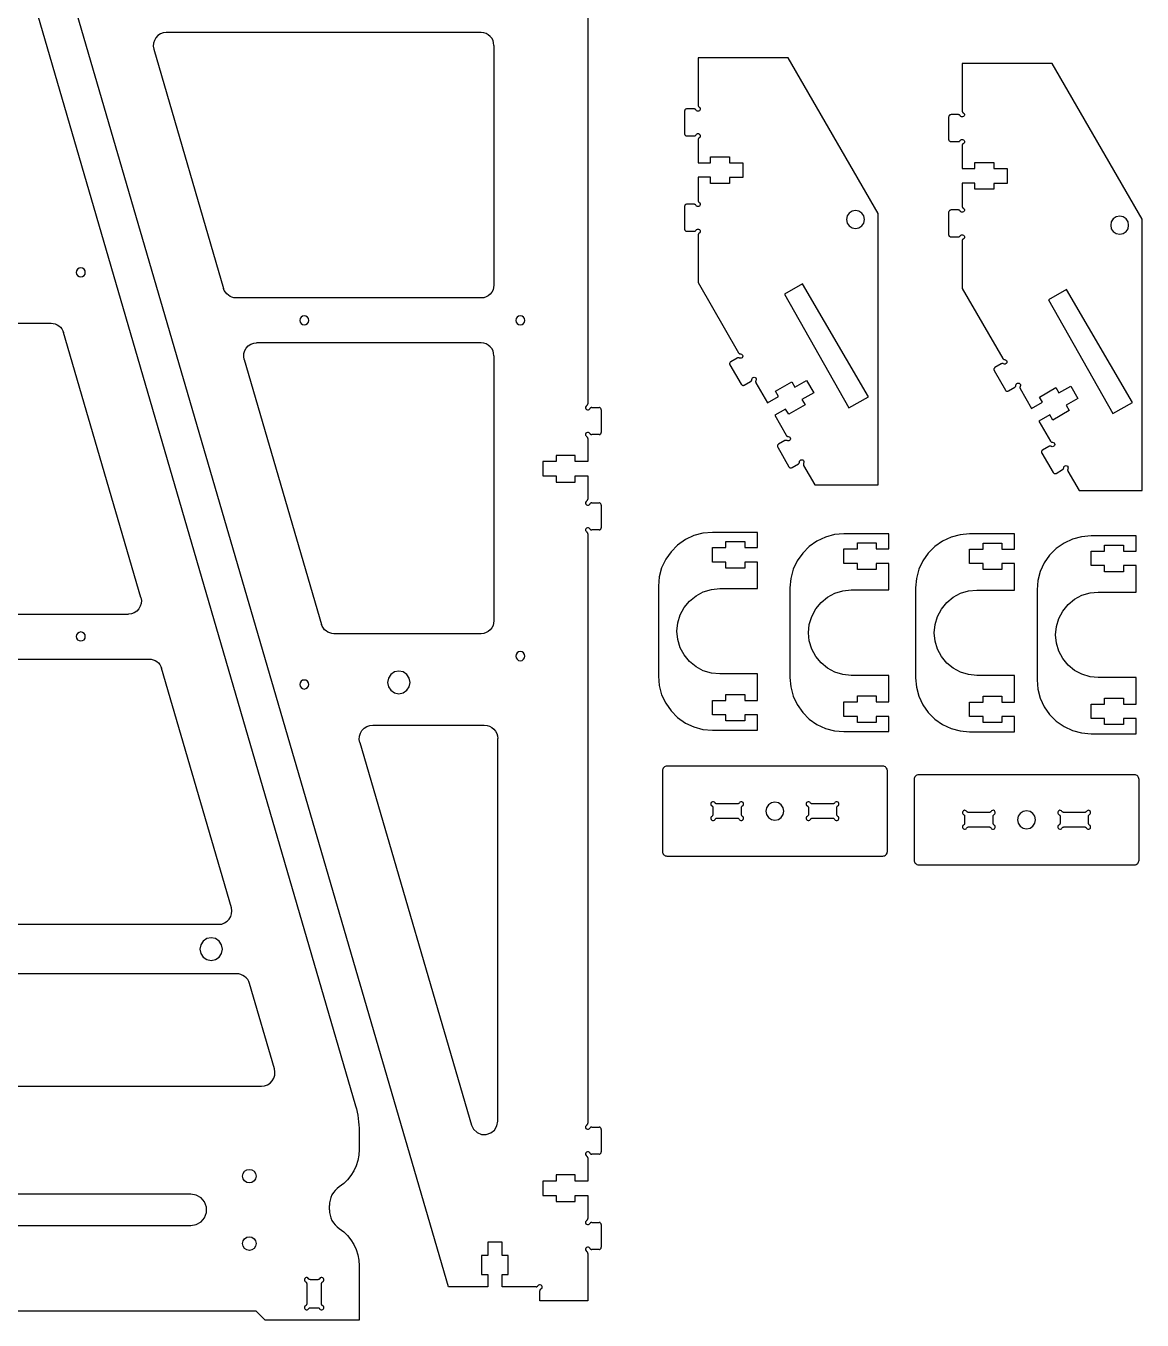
# Model space of a CAD drawing. Header units: inches. Extents: x 205 to 904, y 195 to 663.
# Drawn here: x 645.9 to 894, y 204.2 to 492 of the extents above; entities that cross this region are included whole.
import ezdxf

# ---------------------------------------------------------------- set-up
doc = ezdxf.new("R2010")
doc.units = ezdxf.units.IN
doc.header["$MEASUREMENT"] = 0
doc.layers.add('Capa 1', color=7, linetype='Continuous')

msp = doc.modelspace()

# ---------------------------------------------------------------- linework, layer by layer
at = {"layer": 'Capa 1', "color": 7, "lineweight": 25, "true_color": 0xffffff}
for points in [[(626.11, 571.11), (719.21, 251.78)], [(739.85, 211.53), (646.75, 530.86)], [(770.82, 499), (770.82, 407.95)], [(677.09, 490.47), (676.45, 490.4), (675.82, 490.18), (675.25, 489.8), (674.79, 489.34), (674.48, 488.74), (674.26, 488.1), (674.23, 487.47), (674.33, 486.8)], [(747.11, 490.47), (677.09, 490.47)], [(749.97, 487.61), (749.9, 488.17), (749.76, 488.7), (749.48, 489.2), (749.12, 489.62), (748.7, 489.97), (748.21, 490.26), (747.68, 490.43), (747.11, 490.47)], [(674.33, 486.8), (689.86, 433.53)], [(749.97, 487.61), (749.97, 434.34)], [(815.34, 484.89), (795.34, 484.89)], [(795.34, 484.89), (795.34, 474.35)], [(835.34, 450.25), (815.34, 484.89)], [(874.04, 483.62), (854.04, 483.62)], [(854.04, 483.62), (854.04, 473.07)], [(894.04, 448.98), (874.04, 483.62)], [(792.83, 473.5), (792.73, 473.5), (792.62, 473.46), (792.55, 473.43), (792.48, 473.36), (792.41, 473.29), (792.37, 473.18), (792.34, 473.11), (792.34, 473)], [(792.34, 473), (792.34, 468)], [(794.46, 473.5), (792.83, 473.5)], [(794.88, 473.25), (794.84, 473.29), (794.81, 473.36), (794.77, 473.39), (794.7, 473.43), (794.67, 473.46), (794.6, 473.46), (794.53, 473.5), (794.46, 473.5)], [(795.58, 473.92), (795.73, 473.78), (795.83, 473.6), (795.83, 473.39), (795.76, 473.22), (795.62, 473.07), (795.41, 473), (795.2, 473), (795.02, 473.11), (794.88, 473.25)], [(795.34, 474.35), (795.34, 474.31), (795.34, 474.24), (795.37, 474.17), (795.41, 474.1), (795.44, 474.06), (795.48, 473.99), (795.51, 473.96), (795.58, 473.92)], [(851.57, 472.23), (851.46, 472.19), (851.36, 472.19), (851.29, 472.12), (851.18, 472.09), (851.15, 471.98), (851.08, 471.91), (851.08, 471.8), (851.04, 471.7)], [(853.19, 472.23), (851.57, 472.23)], [(853.62, 471.98), (853.58, 472.02), (853.55, 472.09), (853.48, 472.12), (853.44, 472.16), (853.37, 472.19), (853.33, 472.19), (853.26, 472.23), (853.19, 472.23)], [(854.29, 472.65), (854.46, 472.51), (854.53, 472.33), (854.53, 472.12), (854.46, 471.95), (854.32, 471.8), (854.15, 471.73), (853.93, 471.73), (853.76, 471.8), (853.62, 471.98)], [(854.04, 473.07), (854.07, 473), (854.07, 472.97), (854.07, 472.9), (854.11, 472.83), (854.15, 472.79), (854.22, 472.72), (854.25, 472.69), (854.29, 472.65)], [(851.04, 471.7), (851.04, 466.72)], [(792.34, 468), (792.34, 467.89), (792.37, 467.82), (792.41, 467.71), (792.48, 467.64), (792.55, 467.57), (792.62, 467.54), (792.73, 467.5), (792.83, 467.5)], [(792.83, 467.5), (794.46, 467.5)], [(794.46, 467.5), (794.53, 467.5), (794.6, 467.5), (794.67, 467.54), (794.7, 467.57), (794.77, 467.61), (794.81, 467.64), (794.84, 467.68), (794.88, 467.75)], [(794.88, 467.75), (795.02, 467.89), (795.2, 468), (795.41, 468), (795.62, 467.92), (795.76, 467.78), (795.83, 467.57), (795.83, 467.4), (795.73, 467.18), (795.58, 467.08)], [(795.58, 467.08), (795.51, 467.04), (795.48, 466.97), (795.44, 466.94), (795.41, 466.87), (795.37, 466.83), (795.34, 466.76), (795.34, 466.69), (795.34, 466.62)], [(795.34, 466.62), (795.34, 461.5)], [(851.04, 466.72), (851.08, 466.62), (851.08, 466.51), (851.15, 466.44), (851.18, 466.37), (851.29, 466.3), (851.36, 466.27), (851.46, 466.23), (851.57, 466.23)], [(853.19, 466.23), (853.26, 466.23), (853.33, 466.23), (853.37, 466.27), (853.44, 466.27), (853.48, 466.34), (853.55, 466.37), (853.58, 466.41), (853.62, 466.48)], [(853.62, 466.48), (853.76, 466.62), (853.93, 466.69), (854.15, 466.72), (854.32, 466.62), (854.46, 466.48), (854.53, 466.3), (854.53, 466.09), (854.46, 465.91), (854.29, 465.77)], [(851.57, 466.23), (853.19, 466.23)], [(854.29, 465.77), (854.25, 465.74), (854.22, 465.7), (854.15, 465.67), (854.11, 465.6), (854.07, 465.53), (854.07, 465.49), (854.07, 465.42), (854.04, 465.35)], [(854.04, 465.35), (854.04, 460.23)], [(795.34, 461.5), (798.12, 461.5)], [(798.12, 461.5), (798.12, 462.84)], [(798.12, 462.84), (802.32, 462.84)], [(802.32, 462.84), (802.32, 461.54)], [(802.32, 461.54), (805.32, 461.54)], [(805.32, 461.54), (805.32, 458.26)], [(856.86, 460.23), (856.86, 461.57)], [(856.86, 461.57), (861.06, 461.57)], [(861.06, 461.57), (861.06, 460.27)], [(798.12, 458.29), (795.34, 458.29)], [(795.34, 458.29), (795.34, 453.18)], [(798.12, 456.95), (798.12, 458.29)], [(805.32, 458.26), (802.32, 458.26)], [(802.32, 458.26), (802.32, 456.95)], [(854.04, 460.23), (856.86, 460.23)], [(861.06, 460.27), (864.06, 460.27)], [(864.06, 460.27), (864.06, 456.95)], [(802.32, 456.95), (798.12, 456.95)], [(856.86, 457.02), (854.04, 457.02)], [(854.04, 457.02), (854.04, 451.87)], [(856.86, 455.68), (856.86, 457.02)], [(861.06, 455.68), (856.86, 455.68)], [(864.06, 456.95), (861.06, 456.95)], [(861.06, 456.95), (861.06, 455.68)], [(792.83, 452.3), (792.73, 452.3), (792.62, 452.26), (792.55, 452.23), (792.48, 452.16), (792.41, 452.08), (792.37, 451.98), (792.34, 451.91), (792.34, 451.8)], [(794.46, 452.3), (792.83, 452.3)], [(794.88, 452.05), (794.84, 452.08), (794.81, 452.16), (794.77, 452.19), (794.7, 452.23), (794.67, 452.26), (794.6, 452.26), (794.53, 452.3), (794.46, 452.3)], [(795.58, 452.72), (795.73, 452.58), (795.83, 452.4), (795.83, 452.23), (795.76, 452.01), (795.62, 451.87), (795.41, 451.8), (795.2, 451.8), (795.02, 451.91), (794.88, 452.05)], [(795.34, 453.18), (795.34, 453.11), (795.34, 453.04), (795.37, 452.97), (795.41, 452.9), (795.44, 452.86), (795.48, 452.79), (795.51, 452.75), (795.58, 452.72)], [(854.04, 451.87), (854.07, 451.8), (854.07, 451.77), (854.07, 451.7), (854.11, 451.63), (854.15, 451.59), (854.22, 451.52), (854.25, 451.48), (854.29, 451.45)], [(792.34, 451.8), (792.34, 446.79)], [(828.32, 448.91), (828.5, 448.13), (828.92, 447.5), (829.56, 447.08), (830.33, 446.9), (831.11, 447.08), (831.74, 447.5), (832.17, 448.13), (832.34, 448.91), (832.17, 449.69), (831.74, 450.32), (831.11, 450.78), (830.33, 450.92), (829.56, 450.78), (828.92, 450.32), (828.5, 449.69), (828.32, 448.91)], [(835.34, 389.89), (835.34, 450.25)], [(851.57, 451.03), (851.46, 450.99), (851.36, 450.99), (851.29, 450.92), (851.22, 450.89), (851.15, 450.78), (851.08, 450.71), (851.08, 450.6), (851.04, 450.53)], [(851.04, 450.53), (851.04, 445.52)], [(853.19, 451.03), (851.57, 451.03)], [(853.62, 450.78), (853.58, 450.81), (853.55, 450.89), (853.48, 450.92), (853.44, 450.96), (853.37, 450.99), (853.33, 450.99), (853.26, 451.03), (853.19, 451.03)], [(854.29, 451.45), (854.46, 451.31), (854.53, 451.13), (854.53, 450.92), (854.46, 450.74), (854.32, 450.6), (854.15, 450.53), (853.93, 450.53), (853.76, 450.6), (853.62, 450.78)], [(887.06, 447.64), (887.2, 446.86), (887.62, 446.23), (888.29, 445.81), (889.07, 445.63), (889.81, 445.81), (890.48, 446.23), (890.91, 446.86), (891.05, 447.64), (890.91, 448.42), (890.48, 449.05), (889.81, 449.47), (889.07, 449.65), (888.29, 449.47), (887.62, 449.05), (887.2, 448.42), (887.06, 447.64)], [(792.34, 446.79), (792.34, 446.69), (792.37, 446.62), (792.41, 446.51), (792.48, 446.44), (792.55, 446.37), (792.62, 446.33), (792.73, 446.3), (792.83, 446.3)], [(792.83, 446.3), (794.46, 446.3)], [(794.46, 446.3), (794.53, 446.3), (794.6, 446.3), (794.67, 446.33), (794.7, 446.37), (794.77, 446.4), (794.81, 446.44), (794.84, 446.48), (794.88, 446.55)], [(794.88, 446.55), (795.02, 446.69), (795.2, 446.79), (795.41, 446.79), (795.62, 446.72), (795.76, 446.58), (795.83, 446.37), (795.83, 446.19), (795.73, 445.98), (795.58, 445.88)], [(894.04, 388.62), (894.04, 448.98)], [(795.58, 445.88), (795.51, 445.84), (795.48, 445.77), (795.44, 445.73), (795.41, 445.66), (795.37, 445.63), (795.34, 445.56), (795.34, 445.49), (795.34, 445.42)], [(795.34, 445.42), (795.34, 434.9)], [(851.04, 445.52), (851.08, 445.42), (851.08, 445.31), (851.15, 445.24), (851.22, 445.17), (851.29, 445.1), (851.36, 445.06), (851.46, 445.03), (851.57, 445.03)], [(851.57, 445.03), (853.19, 445.03)], [(853.19, 445.03), (853.26, 445.03), (853.33, 445.03), (853.37, 445.06), (853.44, 445.1), (853.48, 445.13), (853.55, 445.17), (853.58, 445.21), (853.62, 445.28)], [(853.62, 445.28), (853.76, 445.42), (853.93, 445.49), (854.15, 445.52), (854.32, 445.42), (854.46, 445.28), (854.53, 445.1), (854.53, 444.89), (854.46, 444.71), (854.29, 444.57)], [(854.29, 444.57), (854.25, 444.54), (854.22, 444.5), (854.15, 444.46), (854.11, 444.39), (854.07, 444.36), (854.07, 444.29), (854.07, 444.22), (854.04, 444.15)], [(854.04, 444.15), (854.04, 433.6)], [(658.14, 438.15), (657.75, 438.08), (657.4, 437.83), (657.19, 437.52), (657.12, 437.13), (657.19, 436.77), (657.4, 436.42), (657.75, 436.21), (658.14, 436.14), (658.49, 436.21), (658.85, 436.42), (659.06, 436.77), (659.13, 437.13), (659.06, 437.52), (658.85, 437.83), (658.49, 438.08), (658.14, 438.15)], [(795.34, 434.9), (804.33, 419.28)], [(692.61, 431.48), (692.15, 431.52), (691.73, 431.62), (691.3, 431.8), (690.92, 432.05), (690.56, 432.36), (690.28, 432.72), (690.03, 433.11), (689.86, 433.53)], [(749.97, 434.34), (749.9, 433.78), (749.76, 433.25), (749.48, 432.75), (749.12, 432.33), (748.7, 431.94), (748.21, 431.69), (747.68, 431.52), (747.11, 431.48)], [(818.52, 434.59), (814.53, 432.29)], [(814.53, 432.29), (828.82, 407.03)], [(833.19, 409.47), (818.52, 434.59)], [(854.04, 433.6), (863.07, 418.01)], [(877.25, 433.32), (873.27, 431.02)], [(891.89, 408.2), (877.25, 433.32)], [(747.11, 431.48), (692.61, 431.48)], [(873.27, 431.02), (887.52, 405.77)], [(707.81, 425.49), (708.17, 425.56), (708.52, 425.77), (708.73, 426.08), (708.8, 426.47), (708.73, 426.86), (708.52, 427.18), (708.17, 427.39), (707.81, 427.46), (707.43, 427.39), (707.11, 427.18), (706.86, 426.86), (706.79, 426.47), (706.86, 426.08), (707.11, 425.77), (707.43, 425.56), (707.81, 425.49)], [(755.83, 425.49), (756.21, 425.56), (756.53, 425.77), (756.74, 426.08), (756.81, 426.47), (756.74, 426.86), (756.53, 427.18), (756.21, 427.39), (755.83, 427.46), (755.44, 427.39), (755.12, 427.18), (754.91, 426.86), (754.84, 426.47), (754.91, 426.08), (755.12, 425.77), (755.44, 425.56), (755.83, 425.49)], [(618.81, 425.84), (651.55, 425.84)], [(651.55, 425.84), (652, 425.8), (652.43, 425.7), (652.85, 425.49), (653.24, 425.27), (653.59, 424.96), (653.91, 424.6), (654.12, 424.18), (654.3, 423.76)], [(671.48, 364.84), (654.3, 423.76)], [(694.44, 417.79), (694.34, 418.47), (694.37, 419.14), (694.58, 419.77), (694.9, 420.33), (695.36, 420.79), (695.92, 421.18), (696.56, 421.39), (697.19, 421.46)], [(747.11, 421.46), (697.19, 421.46)], [(749.97, 418.61), (749.9, 419.17), (749.76, 419.7), (749.48, 420.19), (749.12, 420.62), (748.7, 421), (748.21, 421.25), (747.68, 421.43), (747.11, 421.46)], [(694.44, 417.79), (711.62, 358.88)], [(749.97, 418.61), (749.97, 359.69)], [(804.02, 418.08), (802.6, 417.27)], [(804.54, 418.08), (804.47, 418.11), (804.4, 418.15), (804.33, 418.15), (804.26, 418.15), (804.23, 418.15), (804.16, 418.15), (804.09, 418.11), (804.02, 418.08)], [(804.33, 419.28), (804.37, 419.21), (804.44, 419.17), (804.47, 419.14), (804.54, 419.1), (804.58, 419.06), (804.65, 419.03), (804.72, 419.03), (804.79, 419.03)], [(804.79, 419.03), (804.97, 418.99), (805.14, 418.85), (805.25, 418.71), (805.29, 418.5), (805.22, 418.29), (805.11, 418.15), (804.93, 418.04), (804.72, 418.04), (804.54, 418.08)], [(863.07, 418.01), (863.11, 417.94), (863.14, 417.9), (863.21, 417.87), (863.25, 417.83), (863.32, 417.79), (863.39, 417.76), (863.42, 417.76), (863.49, 417.76)], [(863.49, 417.76), (863.71, 417.72), (863.88, 417.58), (863.99, 417.41), (863.99, 417.23), (863.95, 417.02), (863.81, 416.88), (863.64, 416.77), (863.46, 416.74), (863.25, 416.81)], [(802.6, 417.27), (802.53, 417.23), (802.46, 417.16), (802.43, 417.05), (802.39, 416.98), (802.36, 416.88), (802.36, 416.77), (802.39, 416.7), (802.43, 416.6)], [(802.43, 416.6), (804.93, 412.26)], [(861.34, 416), (861.27, 415.92), (861.2, 415.85), (861.13, 415.78), (861.1, 415.68), (861.1, 415.61), (861.1, 415.5), (861.13, 415.4), (861.17, 415.33)], [(861.17, 415.33), (863.67, 410.99)], [(862.75, 416.81), (861.34, 416)], [(863.25, 416.81), (863.21, 416.84), (863.14, 416.88), (863.07, 416.88), (863, 416.88), (862.93, 416.88), (862.86, 416.88), (862.82, 416.84), (862.75, 416.81)], [(804.93, 412.26), (805, 412.19), (805.07, 412.12), (805.14, 412.08), (805.25, 412.04), (805.32, 412.01), (805.43, 412.01), (805.53, 412.04), (805.6, 412.08)], [(805.6, 412.08), (807.01, 412.89)], [(807.01, 412.89), (807.08, 412.93), (807.12, 412.96), (807.19, 413.03), (807.23, 413.07), (807.23, 413.14), (807.26, 413.21), (807.26, 413.28), (807.3, 413.31)], [(807.3, 413.31), (807.33, 413.53), (807.44, 413.7), (807.61, 413.81), (807.83, 413.84), (808, 413.77), (808.18, 413.67), (808.25, 413.49), (808.28, 413.28), (808.21, 413.07)], [(808.21, 413.07), (808.18, 413.03), (808.18, 412.96), (808.14, 412.89), (808.14, 412.82), (808.14, 412.75), (808.18, 412.71), (808.18, 412.64), (808.21, 412.57)], [(808.21, 412.57), (810.79, 408.13)], [(812.52, 410.7), (816.15, 412.82)], [(816.15, 412.82), (816.86, 411.62)], [(816.86, 411.62), (819.43, 413.14)], [(819.43, 413.14), (821.06, 410.35)], [(864.34, 410.81), (865.75, 411.62)], [(865.75, 411.62), (865.82, 411.66), (865.86, 411.69), (865.89, 411.76), (865.93, 411.8), (865.96, 411.87), (866, 411.94), (866, 411.97), (866, 412.04)], [(866, 412.04), (866.03, 412.26), (866.18, 412.43), (866.32, 412.54), (866.53, 412.54), (866.74, 412.5), (866.88, 412.36), (866.99, 412.19), (866.99, 412.01), (866.95, 411.8)], [(866.95, 411.8), (866.92, 411.73), (866.88, 411.69), (866.88, 411.62), (866.88, 411.55), (866.88, 411.48), (866.88, 411.41), (866.92, 411.37), (866.95, 411.3)], [(875.56, 410.35), (878.17, 411.87)], [(878.17, 411.87), (879.76, 409.08)], [(810.79, 408.13), (813.19, 409.54)], [(813.19, 409.54), (812.52, 410.7)], [(821.06, 410.35), (818.44, 408.87)], [(818.44, 408.87), (819.11, 407.71)], [(828.82, 407.03), (833.19, 409.47)], [(863.67, 410.99), (863.71, 410.92), (863.78, 410.84), (863.88, 410.77), (863.95, 410.74), (864.06, 410.74), (864.16, 410.74), (864.23, 410.77), (864.34, 410.81)], [(866.95, 411.3), (869.49, 406.86)], [(871.26, 409.43), (874.89, 411.52)], [(871.93, 408.27), (871.26, 409.43)], [(874.89, 411.52), (875.56, 410.35)], [(879.76, 409.08), (877.18, 407.6)], [(770.57, 407.49), (770.43, 407.39), (770.33, 407.18), (770.33, 407), (770.4, 406.79), (770.54, 406.65), (770.75, 406.58), (770.96, 406.58), (771.14, 406.68), (771.28, 406.82)], [(770.57, 407.49), (770.64, 407.53), (770.68, 407.6), (770.71, 407.63), (770.75, 407.71), (770.78, 407.74), (770.82, 407.81), (770.82, 407.88), (770.82, 407.95)], [(771.7, 407.07), (771.63, 407.07), (771.56, 407.07), (771.49, 407.03), (771.45, 407), (771.38, 406.96), (771.35, 406.93), (771.31, 406.89), (771.28, 406.82)], [(771.7, 407.07), (773.32, 407.07)], [(773.82, 406.58), (773.82, 406.68), (773.78, 406.75), (773.75, 406.86), (773.68, 406.93), (773.61, 407), (773.54, 407.03), (773.43, 407.07), (773.32, 407.07)], [(773.82, 406.58), (773.82, 401.57)], [(814.81, 406.75), (812.38, 405.38)], [(815.48, 405.59), (814.81, 406.75)], [(819.11, 407.71), (815.48, 405.59)], [(869.49, 406.86), (871.93, 408.27)], [(877.85, 406.4), (874.22, 404.32)], [(877.18, 407.6), (877.85, 406.4)], [(887.52, 405.77), (891.89, 408.2)], [(812.38, 405.38), (814.95, 400.93)], [(873.51, 405.48), (871.11, 404.07)], [(871.11, 404.07), (873.65, 399.63)], [(874.22, 404.32), (873.51, 405.48)], [(771.28, 401.32), (771.14, 401.46), (770.96, 401.57), (770.75, 401.57), (770.54, 401.5), (770.4, 401.36), (770.33, 401.14), (770.33, 400.97), (770.43, 400.79), (770.57, 400.65)], [(770.82, 400.19), (770.82, 400.26), (770.82, 400.33), (770.78, 400.4), (770.75, 400.47), (770.71, 400.51), (770.68, 400.54), (770.64, 400.61), (770.57, 400.65)], [(770.82, 400.19), (770.82, 395.08)], [(771.28, 401.32), (771.31, 401.28), (771.35, 401.21), (771.38, 401.18), (771.45, 401.14), (771.49, 401.11), (771.56, 401.07), (771.63, 401.07), (771.7, 401.07)], [(773.32, 401.07), (771.7, 401.07)], [(773.32, 401.07), (773.43, 401.07), (773.54, 401.11), (773.61, 401.14), (773.68, 401.21), (773.75, 401.28), (773.78, 401.39), (773.82, 401.46), (773.82, 401.57)], [(814.95, 400.93), (814.99, 400.86), (815.02, 400.83), (815.06, 400.76), (815.13, 400.72), (815.2, 400.72), (815.23, 400.68), (815.3, 400.68), (815.38, 400.68)], [(815.38, 400.68), (815.59, 400.61), (815.73, 400.51), (815.83, 400.33), (815.87, 400.16), (815.83, 399.94), (815.69, 399.77), (815.52, 399.7), (815.3, 399.66), (815.13, 399.73)], [(813.22, 398.92), (813.12, 398.85), (813.08, 398.78), (813.01, 398.71), (812.98, 398.6), (812.98, 398.53), (812.98, 398.43), (812.98, 398.32), (813.05, 398.25)], [(813.05, 398.25), (815.52, 393.91)], [(814.63, 399.73), (813.22, 398.92)], [(815.13, 399.73), (815.06, 399.77), (815.02, 399.77), (814.95, 399.8), (814.88, 399.8), (814.81, 399.8), (814.74, 399.77), (814.71, 399.77), (814.63, 399.73)], [(871.93, 397.65), (871.86, 397.58), (871.78, 397.51), (871.75, 397.44), (871.71, 397.33), (871.68, 397.23), (871.68, 397.16), (871.71, 397.05), (871.75, 396.95)], [(873.34, 398.46), (871.93, 397.65)], [(873.87, 398.46), (873.8, 398.5), (873.72, 398.5), (873.65, 398.53), (873.62, 398.53), (873.55, 398.53), (873.48, 398.5), (873.41, 398.5), (873.34, 398.46)], [(873.65, 399.63), (873.69, 399.59), (873.76, 399.52), (873.8, 399.49), (873.87, 399.45), (873.9, 399.42), (873.97, 399.42), (874.04, 399.38), (874.11, 399.38)], [(874.11, 399.38), (874.29, 399.34), (874.47, 399.24), (874.57, 399.06), (874.61, 398.85), (874.54, 398.67), (874.43, 398.5), (874.25, 398.43), (874.04, 398.39), (873.87, 398.46)], [(760.84, 395.08), (760.84, 391.87)], [(763.83, 395.08), (760.84, 395.08)], [(763.83, 396.42), (763.83, 395.08)], [(768.03, 396.42), (763.83, 396.42)], [(768.03, 395.08), (768.03, 396.42)], [(770.82, 395.08), (768.03, 395.08)], [(816.22, 393.74), (817.63, 394.55)], [(817.63, 394.55), (817.67, 394.58), (817.74, 394.62), (817.77, 394.65), (817.81, 394.72), (817.84, 394.79), (817.84, 394.83), (817.88, 394.9), (817.88, 394.97)], [(817.88, 394.97), (817.92, 395.18), (818.02, 395.32), (818.2, 395.43), (818.41, 395.46), (818.62, 395.43), (818.76, 395.29), (818.87, 395.11), (818.87, 394.9), (818.8, 394.72)], [(818.8, 394.72), (818.8, 394.65), (818.76, 394.62), (818.76, 394.55), (818.76, 394.48), (818.76, 394.41), (818.76, 394.33), (818.8, 394.26), (818.8, 394.23)], [(871.75, 396.95), (874.25, 392.64)], [(760.84, 391.87), (763.83, 391.87)], [(763.83, 391.87), (763.83, 390.52)], [(768.03, 391.87), (770.82, 391.87)], [(768.03, 390.52), (768.03, 391.87)], [(770.82, 391.87), (770.82, 386.75)], [(815.52, 393.91), (815.59, 393.84), (815.66, 393.77), (815.73, 393.7), (815.83, 393.66), (815.94, 393.66), (816.05, 393.66), (816.12, 393.66), (816.22, 393.74)], [(818.8, 394.23), (821.3, 389.89)], [(874.25, 392.64), (874.32, 392.54), (874.39, 392.47), (874.47, 392.43), (874.57, 392.39), (874.64, 392.39), (874.75, 392.39), (874.85, 392.39), (874.92, 392.43)], [(874.92, 392.43), (876.37, 393.28)], [(876.37, 393.28), (876.41, 393.31), (876.44, 393.35), (876.51, 393.38), (876.55, 393.45), (876.58, 393.49), (876.58, 393.56), (876.58, 393.63), (876.62, 393.7)], [(876.62, 393.7), (876.65, 393.88), (876.76, 394.05), (876.93, 394.16), (877.15, 394.19), (877.32, 394.12), (877.5, 394.02), (877.57, 393.84), (877.61, 393.63), (877.53, 393.45)], [(877.53, 393.45), (877.5, 393.38), (877.5, 393.31), (877.46, 393.24), (877.46, 393.21), (877.46, 393.14), (877.5, 393.07), (877.5, 392.99), (877.53, 392.96)], [(877.53, 392.96), (880.04, 388.62)], [(763.83, 390.52), (768.03, 390.52)], [(821.3, 389.89), (835.34, 389.89)], [(880.04, 388.62), (894.04, 388.62)], [(770.57, 386.29), (770.43, 386.19), (770.33, 385.97), (770.33, 385.8), (770.4, 385.59), (770.54, 385.44), (770.75, 385.37), (770.96, 385.37), (771.14, 385.48), (771.28, 385.62)], [(770.57, 386.29), (770.64, 386.33), (770.68, 386.4), (770.71, 386.43), (770.75, 386.5), (770.78, 386.54), (770.82, 386.61), (770.82, 386.68), (770.82, 386.75)], [(771.7, 385.87), (771.63, 385.87), (771.56, 385.87), (771.49, 385.83), (771.45, 385.8), (771.38, 385.76), (771.35, 385.73), (771.31, 385.69), (771.28, 385.62)], [(771.7, 385.87), (773.32, 385.87)], [(773.82, 385.37), (773.82, 385.48), (773.78, 385.55), (773.75, 385.66), (773.68, 385.73), (773.61, 385.8), (773.54, 385.83), (773.43, 385.87), (773.32, 385.87)], [(773.82, 385.37), (773.82, 380.37)], [(771.28, 380.12), (771.14, 380.26), (770.96, 380.37), (770.75, 380.37), (770.54, 380.29), (770.4, 380.15), (770.33, 379.98), (770.33, 379.77), (770.43, 379.59), (770.57, 379.45)], [(771.28, 380.12), (771.31, 380.08), (771.35, 380.01), (771.38, 379.98), (771.45, 379.94), (771.49, 379.91), (771.56, 379.91), (771.63, 379.87), (771.7, 379.87)], [(773.32, 379.87), (773.43, 379.87), (773.54, 379.91), (773.61, 379.94), (773.68, 380.01), (773.75, 380.08), (773.78, 380.19), (773.82, 380.26), (773.82, 380.37)], [(770.82, 379.02), (770.82, 379.06), (770.82, 379.13), (770.78, 379.2), (770.75, 379.27), (770.71, 379.31), (770.68, 379.38), (770.64, 379.41), (770.57, 379.45)], [(770.82, 379.02), (770.82, 247.93)], [(773.32, 379.87), (771.7, 379.87)], [(798.51, 379.34), (796.43, 379.17), (794.42, 378.6), (792.52, 377.72), (790.79, 376.52), (789.34, 375.04), (788.14, 373.34), (787.22, 371.44), (786.69, 369.43), (786.52, 367.35)], [(808.53, 379.34), (798.51, 379.34)], [(801.51, 375.96), (801.51, 377.3)], [(801.51, 377.3), (805.71, 377.3)], [(805.71, 377.3), (805.71, 375.96)], [(808.53, 375.96), (808.53, 379.34)], [(827.76, 379.02), (825.68, 378.85), (823.67, 378.28), (821.76, 377.4), (820.07, 376.2), (818.59, 374.72), (817.39, 373.03), (816.5, 371.12), (815.94, 369.11), (815.76, 367.03)], [(837.78, 379.02), (827.76, 379.02)], [(837.78, 375.64), (837.78, 379.02)], [(855.7, 378.99), (853.62, 378.81), (851.61, 378.28), (849.7, 377.4), (847.97, 376.2), (846.49, 374.72), (845.29, 372.99), (844.41, 371.12), (843.88, 369.08), (843.7, 366.99)], [(865.68, 378.99), (855.7, 378.99)], [(865.68, 375.6), (865.68, 378.99)], [(882.69, 378.53), (880.6, 378.35), (878.59, 377.82), (876.69, 376.94), (874.96, 375.74), (873.48, 374.26), (872.28, 372.53), (871.4, 370.66), (870.87, 368.62), (870.69, 366.54)], [(892.7, 378.53), (882.69, 378.53)], [(892.7, 375.14), (892.7, 378.53)], [(798.51, 372.74), (798.51, 375.96)], [(798.51, 375.96), (801.51, 375.96)], [(805.71, 375.96), (808.53, 375.96)], [(827.76, 372.43), (827.76, 375.64)], [(827.76, 375.64), (830.76, 375.64)], [(830.76, 375.64), (830.76, 376.98)], [(830.76, 376.98), (834.95, 376.98)], [(834.95, 376.98), (834.95, 375.64)], [(834.95, 375.64), (837.78, 375.64)], [(855.7, 372.39), (855.7, 375.6)], [(855.7, 375.6), (858.7, 375.6)], [(858.7, 375.6), (858.7, 376.94)], [(858.7, 376.94), (862.89, 376.94)], [(862.89, 376.94), (862.89, 375.6)], [(862.89, 375.6), (865.68, 375.6)], [(882.69, 371.93), (882.69, 375.14)], [(882.69, 375.14), (885.68, 375.14)], [(885.68, 375.14), (885.68, 376.48)], [(885.68, 376.48), (889.88, 376.48)], [(889.88, 376.48), (889.88, 375.14)], [(889.88, 375.14), (892.7, 375.14)], [(801.51, 372.74), (798.51, 372.74)], [(801.51, 371.4), (801.51, 372.74)], [(805.71, 371.4), (801.51, 371.4)], [(808.53, 372.74), (805.71, 372.74)], [(805.71, 372.74), (805.71, 371.4)], [(808.53, 366.85), (808.53, 372.74)], [(830.76, 372.43), (827.76, 372.43)], [(830.76, 371.09), (830.76, 372.43)], [(837.78, 372.43), (834.95, 372.43)], [(834.95, 372.43), (834.95, 371.09)], [(837.78, 366.54), (837.78, 372.43)], [(858.7, 372.39), (855.7, 372.39)], [(858.7, 371.05), (858.7, 372.39)], [(862.89, 372.39), (862.89, 371.05)], [(865.68, 372.39), (862.89, 372.39)], [(865.68, 366.5), (865.68, 372.39)], [(885.68, 371.93), (882.69, 371.93)], [(885.68, 370.59), (885.68, 371.93)], [(892.7, 371.93), (889.88, 371.93)], [(889.88, 371.93), (889.88, 370.59)], [(892.7, 366.04), (892.7, 371.93)], [(834.95, 371.09), (830.76, 371.09)], [(862.89, 371.05), (858.7, 371.05)], [(889.88, 370.59), (885.68, 370.59)], [(786.52, 367.35), (786.52, 347.34)], [(800.14, 347.84), (798.3, 348.02), (796.5, 348.54), (794.88, 349.43), (793.43, 350.63), (792.23, 352.07), (791.39, 353.69), (790.82, 355.49), (790.65, 357.33), (790.82, 359.2), (791.39, 360.96), (792.23, 362.62), (793.43, 364.07), (794.88, 365.23), (796.5, 366.11), (798.3, 366.64), (800.14, 366.85)], [(800.14, 366.85), (808.53, 366.85)], [(815.76, 367.03), (815.76, 347.03)], [(829.38, 347.52), (827.55, 347.7), (825.75, 348.23), (824.12, 349.11), (822.68, 350.31), (821.51, 351.75), (820.63, 353.38), (820.07, 355.18), (819.89, 357.01), (820.07, 358.88), (820.63, 360.64), (821.51, 362.3), (822.68, 363.75), (824.12, 364.91), (825.75, 365.8), (827.55, 366.32), (829.38, 366.54)], [(829.38, 366.54), (837.78, 366.54)], [(843.7, 366.99), (843.7, 346.99)], [(857.32, 347.49), (855.49, 347.7), (853.69, 348.23), (852.06, 349.11), (850.62, 350.27), (849.42, 351.72), (848.54, 353.38), (848.01, 355.14), (847.83, 357.01), (848.01, 358.85), (848.54, 360.64), (849.42, 362.27), (850.62, 363.71), (852.06, 364.91), (853.69, 365.8), (855.49, 366.32), (857.32, 366.5)], [(857.32, 366.5), (865.68, 366.5)], [(870.69, 366.54), (870.69, 346.53)], [(884.31, 347.03), (882.47, 347.24), (880.67, 347.77), (879.05, 348.65), (877.61, 349.81), (876.41, 351.26), (875.52, 352.92), (874.99, 354.68), (874.82, 356.55), (874.99, 358.39), (875.52, 360.19), (876.41, 361.81), (877.61, 363.26), (879.05, 364.45), (880.67, 365.34), (882.47, 365.87), (884.31, 366.04)], [(884.31, 366.04), (892.7, 366.04)], [(671.48, 364.84), (671.58, 364.17), (671.55, 363.54), (671.34, 362.9), (671.02, 362.3), (670.56, 361.84), (670, 361.46), (669.36, 361.24), (668.73, 361.17)], [(618.81, 361.17), (668.73, 361.17)], [(658.14, 357.19), (657.75, 357.08), (657.4, 356.87), (657.19, 356.55), (657.12, 356.16), (657.19, 355.78), (657.4, 355.46), (657.75, 355.25), (658.14, 355.18), (658.49, 355.25), (658.85, 355.46), (659.06, 355.78), (659.13, 356.16), (659.06, 356.55), (658.85, 356.87), (658.49, 357.08), (658.14, 357.19)], [(714.37, 356.8), (713.92, 356.83), (713.49, 356.98), (713.07, 357.15), (712.68, 357.4), (712.33, 357.68), (712.05, 358.03), (711.8, 358.46), (711.62, 358.88)], [(749.97, 359.69), (749.9, 359.13), (749.76, 358.6), (749.48, 358.07), (749.12, 357.65), (748.7, 357.29), (748.21, 357.05), (747.68, 356.87), (747.11, 356.8)], [(747.11, 356.8), (714.37, 356.8)], [(618.81, 351.16), (673.31, 351.16)], [(673.31, 351.16), (673.77, 351.12), (674.19, 351.01), (674.62, 350.84), (675.01, 350.59), (675.36, 350.31), (675.68, 349.92), (675.89, 349.53), (676.06, 349.11)], [(755.83, 350.8), (756.21, 350.87), (756.53, 351.12), (756.74, 351.44), (756.81, 351.83), (756.74, 352.21), (756.53, 352.53), (756.21, 352.74), (755.83, 352.81), (755.44, 352.74), (755.12, 352.53), (754.91, 352.21), (754.84, 351.83), (754.91, 351.44), (755.12, 351.12), (755.44, 350.87), (755.83, 350.8)], [(691.59, 295.84), (676.06, 349.11)], [(728.84, 343.46), (729.79, 343.68), (730.6, 344.21), (731.13, 345.02), (731.34, 345.97), (731.13, 346.92), (730.6, 347.73), (729.79, 348.3), (728.84, 348.47), (727.89, 348.3), (727.07, 347.73), (726.51, 346.92), (726.33, 345.97), (726.51, 345.02), (727.07, 344.21), (727.89, 343.68), (728.84, 343.46)], [(707.81, 344.49), (708.17, 344.59), (708.52, 344.81), (708.73, 345.12), (708.8, 345.51), (708.73, 345.9), (708.52, 346.22), (708.17, 346.43), (707.81, 346.5), (707.43, 346.43), (707.11, 346.22), (706.86, 345.9), (706.79, 345.51), (706.86, 345.12), (707.11, 344.81), (707.43, 344.59), (707.81, 344.49)], [(786.52, 347.34), (786.69, 345.26), (787.22, 343.22), (788.14, 341.35), (789.34, 339.62), (790.79, 338.14), (792.52, 336.94), (794.42, 336.06), (796.43, 335.53), (798.51, 335.35)], [(808.53, 347.84), (800.14, 347.84)], [(808.53, 341.95), (808.53, 347.84)], [(815.76, 347.03), (815.94, 344.95), (816.5, 342.9), (817.39, 341.03), (818.59, 339.3), (820.07, 337.82), (821.76, 336.62), (823.67, 335.74), (825.68, 335.21), (827.76, 335.03)], [(837.78, 347.52), (829.38, 347.52)], [(837.78, 341.63), (837.78, 347.52)], [(843.7, 346.99), (843.88, 344.91), (844.41, 342.9), (845.29, 340.99), (846.49, 339.3), (847.97, 337.82), (849.7, 336.62), (851.61, 335.74), (853.62, 335.17), (855.7, 335)], [(865.68, 347.49), (857.32, 347.49)], [(865.68, 341.59), (865.68, 347.49)], [(870.69, 346.53), (870.87, 344.45), (871.4, 342.44), (872.28, 340.54), (873.48, 338.84), (874.96, 337.36), (876.69, 336.16), (878.59, 335.28), (880.6, 334.72), (882.69, 334.54)], [(892.7, 347.03), (884.31, 347.03)], [(892.7, 341.14), (892.7, 347.03)], [(801.51, 341.95), (801.51, 343.29)], [(801.51, 343.29), (805.71, 343.29)], [(805.71, 343.29), (805.71, 341.95)], [(830.76, 341.63), (830.76, 342.97)], [(830.76, 342.97), (834.95, 342.97)], [(834.95, 342.97), (834.95, 341.63)], [(858.7, 341.59), (858.7, 342.94)], [(858.7, 342.94), (862.89, 342.94)], [(862.89, 342.94), (862.89, 341.59)], [(798.51, 338.74), (798.51, 341.95)], [(798.51, 341.95), (801.51, 341.95)], [(805.71, 341.95), (808.53, 341.95)], [(827.76, 338.42), (827.76, 341.63)], [(827.76, 341.63), (830.76, 341.63)], [(834.95, 341.63), (837.78, 341.63)], [(855.7, 338.42), (855.7, 341.59)], [(855.7, 341.59), (858.7, 341.59)], [(862.89, 341.59), (865.68, 341.59)], [(882.69, 337.96), (882.69, 341.14)], [(882.69, 341.14), (885.68, 341.14)], [(885.68, 341.14), (885.68, 342.48)], [(885.68, 342.48), (889.88, 342.48)], [(889.88, 342.48), (889.88, 341.14)], [(889.88, 341.14), (892.7, 341.14)], [(801.51, 338.74), (798.51, 338.74)], [(801.51, 337.4), (801.51, 338.74)], [(805.71, 337.4), (801.51, 337.4)], [(808.53, 338.74), (805.71, 338.74)], [(805.71, 338.74), (805.71, 337.4)], [(808.53, 335.35), (808.53, 338.74)], [(830.76, 338.42), (827.76, 338.42)], [(830.76, 337.08), (830.76, 338.42)], [(834.95, 337.08), (830.76, 337.08)], [(837.78, 338.42), (834.95, 338.42)], [(834.95, 338.42), (834.95, 337.08)], [(837.78, 335.03), (837.78, 338.42)], [(858.7, 338.42), (855.7, 338.42)], [(858.7, 337.04), (858.7, 338.42)], [(862.89, 337.04), (858.7, 337.04)], [(862.89, 338.42), (862.89, 337.04)], [(865.68, 338.42), (862.89, 338.42)], [(865.68, 335), (865.68, 338.42)], [(885.68, 337.96), (882.69, 337.96)], [(885.68, 336.59), (885.68, 337.96)], [(892.7, 337.96), (889.88, 337.96)], [(889.88, 337.96), (889.88, 336.59)], [(892.7, 334.54), (892.7, 337.96)], [(720.16, 332.63), (720.02, 333.3), (720.09, 334.01), (720.27, 334.68), (720.62, 335.28), (721.11, 335.77), (721.68, 336.16), (722.35, 336.41), (723.02, 336.48)], [(723.02, 336.48), (747.82, 336.48)], [(747.82, 336.48), (748.42, 336.41), (748.98, 336.23), (749.51, 335.95), (749.93, 335.6), (750.32, 335.14), (750.61, 334.61), (750.78, 334.05), (750.82, 333.48)], [(798.51, 335.35), (808.53, 335.35)], [(827.76, 335.03), (837.78, 335.03)], [(855.7, 335), (865.68, 335)], [(882.69, 334.54), (892.7, 334.54)], [(889.88, 336.59), (885.68, 336.59)], [(720.16, 332.63), (744.96, 247.54)], [(750.82, 248.39), (750.82, 333.48)], [(788.42, 327.34), (788.21, 327.31), (788.03, 327.27), (787.86, 327.17), (787.72, 327.06), (787.58, 326.88), (787.51, 326.71), (787.44, 326.53), (787.4, 326.35)], [(787.4, 326.35), (787.4, 308.33)], [(836.4, 327.34), (788.42, 327.34)], [(837.42, 326.35), (837.39, 326.53), (837.35, 326.71), (837.25, 326.88), (837.11, 327.06), (836.97, 327.17), (836.79, 327.27), (836.61, 327.31), (836.4, 327.34)], [(837.42, 308.33), (837.42, 326.35)], [(844.37, 325.44), (844.16, 325.4), (843.99, 325.37), (843.81, 325.26), (843.67, 325.12), (843.53, 324.98), (843.42, 324.8), (843.39, 324.63), (843.35, 324.41)], [(892.35, 325.44), (844.37, 325.44)], [(893.37, 324.41), (893.34, 324.63), (893.27, 324.8), (893.2, 324.98), (893.06, 325.12), (892.92, 325.26), (892.74, 325.37), (892.56, 325.4), (892.35, 325.44)], [(843.35, 324.41), (843.35, 306.42)], [(893.37, 306.42), (893.37, 324.41)], [(799.11, 319.19), (798.97, 319.33), (798.79, 319.44), (798.58, 319.44), (798.37, 319.37), (798.23, 319.23), (798.16, 319.02), (798.16, 318.84), (798.27, 318.63), (798.41, 318.52)], [(798.41, 318.52), (798.48, 318.49), (798.51, 318.42), (798.55, 318.38), (798.58, 318.31), (798.62, 318.28), (798.65, 318.21), (798.65, 318.13), (798.65, 318.06)], [(798.65, 316.62), (798.65, 316.55), (798.65, 316.48), (798.62, 316.41), (798.58, 316.37), (798.55, 316.3), (798.51, 316.27), (798.48, 316.19), (798.41, 316.16)], [(798.65, 318.06), (798.65, 316.62)], [(799.54, 318.95), (799.47, 318.95), (799.39, 318.95), (799.32, 318.98), (799.29, 319.02), (799.22, 319.05), (799.18, 319.09), (799.15, 319.12), (799.11, 319.19)], [(804.09, 318.95), (799.54, 318.95)], [(804.54, 319.19), (804.51, 319.12), (804.44, 319.09), (804.4, 319.05), (804.33, 319.02), (804.3, 318.98), (804.23, 318.95), (804.16, 318.95), (804.09, 318.95)], [(805.22, 318.52), (805.36, 318.63), (805.46, 318.84), (805.46, 319.02), (805.39, 319.23), (805.25, 319.37), (805.04, 319.44), (804.86, 319.44), (804.65, 319.33), (804.54, 319.19)], [(804.97, 318.06), (804.97, 318.13), (804.97, 318.21), (805, 318.28), (805.04, 318.31), (805.07, 318.38), (805.11, 318.42), (805.14, 318.49), (805.22, 318.52)], [(804.97, 316.62), (804.97, 318.06)], [(805.22, 316.16), (805.14, 316.19), (805.11, 316.27), (805.07, 316.3), (805.04, 316.37), (805, 316.41), (804.97, 316.48), (804.97, 316.55), (804.97, 316.62)], [(814.42, 317.36), (814.25, 318.1), (813.82, 318.77), (813.19, 319.19), (812.41, 319.33), (811.64, 319.19), (811, 318.77), (810.58, 318.1), (810.4, 317.36), (810.58, 316.58), (811, 315.91), (811.64, 315.49), (812.41, 315.35), (813.19, 315.49), (813.82, 315.91), (814.25, 316.58), (814.42, 317.36)], [(820.28, 319.19), (820.17, 319.33), (819.96, 319.44), (819.78, 319.44), (819.57, 319.37), (819.43, 319.23), (819.36, 319.02), (819.36, 318.84), (819.47, 318.63), (819.61, 318.52)], [(819.61, 318.52), (819.68, 318.49), (819.71, 318.42), (819.75, 318.38), (819.78, 318.31), (819.82, 318.28), (819.86, 318.21), (819.86, 318.13), (819.86, 318.06)], [(819.86, 316.62), (819.86, 316.55), (819.86, 316.48), (819.82, 316.41), (819.78, 316.37), (819.75, 316.3), (819.71, 316.27), (819.68, 316.19), (819.61, 316.16)], [(819.86, 318.06), (819.86, 316.62)], [(820.74, 318.95), (820.67, 318.95), (820.6, 318.95), (820.53, 318.98), (820.49, 319.02), (820.42, 319.05), (820.38, 319.09), (820.35, 319.12), (820.28, 319.19)], [(825.29, 318.95), (820.74, 318.95)], [(825.75, 319.19), (825.68, 319.12), (825.64, 319.09), (825.61, 319.05), (825.54, 319.02), (825.5, 318.98), (825.43, 318.95), (825.36, 318.95), (825.29, 318.95)], [(826.42, 318.52), (826.56, 318.63), (826.66, 318.84), (826.66, 319.02), (826.59, 319.23), (826.45, 319.37), (826.24, 319.44), (826.06, 319.44), (825.85, 319.33), (825.75, 319.19)], [(826.17, 318.06), (826.17, 318.13), (826.17, 318.21), (826.21, 318.28), (826.24, 318.31), (826.28, 318.38), (826.31, 318.42), (826.35, 318.49), (826.42, 318.52)], [(826.17, 316.62), (826.17, 318.06)], [(826.42, 316.16), (826.35, 316.19), (826.31, 316.27), (826.28, 316.3), (826.24, 316.37), (826.21, 316.41), (826.17, 316.48), (826.17, 316.55), (826.17, 316.62)], [(855.03, 317.29), (854.92, 317.43), (854.71, 317.5), (854.53, 317.54), (854.32, 317.43), (854.18, 317.29), (854.11, 317.11), (854.11, 316.9), (854.22, 316.72), (854.36, 316.58)], [(855.49, 317.04), (855.42, 317.04), (855.34, 317.04), (855.27, 317.08), (855.24, 317.11), (855.17, 317.15), (855.13, 317.18), (855.06, 317.22), (855.03, 317.29)], [(860.04, 317.04), (855.49, 317.04)], [(860.46, 317.29), (860.42, 317.22), (860.39, 317.18), (860.35, 317.15), (860.28, 317.11), (860.25, 317.08), (860.18, 317.04), (860.11, 317.04), (860.04, 317.04)], [(861.17, 316.58), (861.31, 316.72), (861.41, 316.9), (861.41, 317.11), (861.34, 317.29), (861.2, 317.43), (860.99, 317.54), (860.78, 317.5), (860.6, 317.43), (860.46, 317.29)], [(870.37, 315.42), (870.2, 316.19), (869.77, 316.83), (869.14, 317.29), (868.36, 317.43), (867.59, 317.29), (866.95, 316.83), (866.53, 316.19), (866.35, 315.42), (866.53, 314.68), (866.95, 314.01), (867.59, 313.58), (868.36, 313.44), (869.14, 313.58), (869.77, 314.01), (870.2, 314.68), (870.37, 315.42)], [(876.23, 317.29), (876.12, 317.43), (875.91, 317.5), (875.74, 317.54), (875.52, 317.43), (875.38, 317.29), (875.31, 317.11), (875.31, 316.9), (875.42, 316.72), (875.56, 316.58)], [(876.69, 317.04), (876.62, 317.04), (876.55, 317.04), (876.48, 317.08), (876.44, 317.11), (876.37, 317.15), (876.34, 317.18), (876.26, 317.22), (876.23, 317.29)], [(881.24, 317.04), (876.69, 317.04)], [(881.66, 317.29), (881.63, 317.22), (881.59, 317.18), (881.56, 317.15), (881.49, 317.11), (881.45, 317.08), (881.38, 317.04), (881.31, 317.04), (881.24, 317.04)], [(882.37, 316.58), (882.51, 316.72), (882.58, 316.9), (882.61, 317.11), (882.54, 317.29), (882.37, 317.43), (882.19, 317.54), (881.98, 317.5), (881.8, 317.43), (881.66, 317.29)], [(798.41, 316.16), (798.27, 316.05), (798.16, 315.84), (798.16, 315.67), (798.23, 315.45), (798.37, 315.31), (798.58, 315.24), (798.79, 315.24), (798.97, 315.35), (799.11, 315.49)], [(799.11, 315.49), (799.15, 315.56), (799.18, 315.59), (799.22, 315.63), (799.29, 315.67), (799.32, 315.7), (799.39, 315.74), (799.47, 315.74), (799.54, 315.74)], [(799.54, 315.74), (804.09, 315.74)], [(804.09, 315.74), (804.16, 315.74), (804.23, 315.74), (804.3, 315.7), (804.33, 315.67), (804.4, 315.63), (804.44, 315.59), (804.51, 315.56), (804.54, 315.49)], [(804.54, 315.49), (804.65, 315.35), (804.86, 315.24), (805.04, 315.24), (805.25, 315.31), (805.39, 315.45), (805.46, 315.67), (805.46, 315.84), (805.36, 316.05), (805.22, 316.16)], [(819.61, 316.16), (819.47, 316.05), (819.36, 315.84), (819.36, 315.67), (819.43, 315.45), (819.57, 315.31), (819.78, 315.24), (819.96, 315.24), (820.17, 315.35), (820.28, 315.49)], [(820.28, 315.49), (820.35, 315.56), (820.38, 315.59), (820.42, 315.63), (820.49, 315.67), (820.53, 315.7), (820.6, 315.74), (820.67, 315.74), (820.74, 315.74)], [(820.74, 315.74), (825.29, 315.74)], [(825.29, 315.74), (825.36, 315.74), (825.43, 315.74), (825.5, 315.7), (825.54, 315.67), (825.61, 315.63), (825.64, 315.59), (825.68, 315.56), (825.75, 315.49)], [(825.75, 315.49), (825.85, 315.35), (826.06, 315.24), (826.24, 315.24), (826.45, 315.31), (826.59, 315.45), (826.66, 315.67), (826.66, 315.84), (826.56, 316.05), (826.42, 316.16)], [(854.36, 314.25), (854.22, 314.11), (854.11, 313.94), (854.11, 313.73), (854.18, 313.55), (854.32, 313.41), (854.53, 313.34), (854.71, 313.34), (854.92, 313.44), (855.03, 313.58)], [(854.36, 316.58), (854.43, 316.55), (854.46, 316.51), (854.5, 316.48), (854.53, 316.41), (854.57, 316.37), (854.6, 316.3), (854.6, 316.23), (854.6, 316.16)], [(854.6, 314.68), (854.6, 314.64), (854.6, 314.57), (854.57, 314.5), (854.53, 314.43), (854.5, 314.4), (854.46, 314.32), (854.43, 314.29), (854.36, 314.25)], [(854.6, 316.16), (854.6, 314.68)], [(855.03, 313.58), (855.06, 313.62), (855.13, 313.69), (855.17, 313.73), (855.24, 313.76), (855.27, 313.8), (855.34, 313.8), (855.42, 313.83), (855.49, 313.83)], [(855.49, 313.83), (860.04, 313.83)], [(860.04, 313.83), (860.11, 313.83), (860.18, 313.8), (860.25, 313.8), (860.28, 313.76), (860.35, 313.73), (860.39, 313.69), (860.42, 313.62), (860.46, 313.58)], [(860.46, 313.58), (860.6, 313.44), (860.78, 313.34), (860.99, 313.34), (861.2, 313.41), (861.34, 313.55), (861.41, 313.73), (861.41, 313.94), (861.31, 314.11), (861.17, 314.25)], [(860.92, 316.16), (860.92, 316.23), (860.92, 316.3), (860.95, 316.37), (860.99, 316.41), (861.02, 316.48), (861.06, 316.51), (861.1, 316.55), (861.17, 316.58)], [(860.92, 314.68), (860.92, 316.16)], [(861.17, 314.25), (861.1, 314.29), (861.06, 314.32), (861.02, 314.4), (860.99, 314.43), (860.95, 314.5), (860.92, 314.57), (860.92, 314.64), (860.92, 314.68)], [(875.56, 314.25), (875.42, 314.11), (875.31, 313.94), (875.31, 313.73), (875.38, 313.55), (875.52, 313.41), (875.74, 313.34), (875.91, 313.34), (876.12, 313.44), (876.23, 313.58)], [(875.56, 316.58), (875.63, 316.55), (875.67, 316.51), (875.7, 316.48), (875.74, 316.41), (875.77, 316.37), (875.81, 316.3), (875.81, 316.23), (875.81, 316.16)], [(875.81, 314.68), (875.81, 314.64), (875.81, 314.57), (875.77, 314.5), (875.74, 314.43), (875.7, 314.4), (875.67, 314.32), (875.63, 314.29), (875.56, 314.25)], [(875.81, 316.16), (875.81, 314.68)], [(876.23, 313.58), (876.26, 313.62), (876.34, 313.69), (876.37, 313.73), (876.44, 313.76), (876.48, 313.8), (876.55, 313.8), (876.62, 313.83), (876.69, 313.83)], [(876.69, 313.83), (881.24, 313.83)], [(881.24, 313.83), (881.31, 313.83), (881.38, 313.8), (881.45, 313.8), (881.49, 313.76), (881.56, 313.73), (881.59, 313.69), (881.63, 313.62), (881.66, 313.58)], [(881.66, 313.58), (881.8, 313.44), (881.98, 313.34), (882.19, 313.34), (882.37, 313.41), (882.54, 313.55), (882.61, 313.73), (882.58, 313.94), (882.51, 314.11), (882.37, 314.25)], [(882.12, 316.16), (882.12, 316.23), (882.12, 316.3), (882.16, 316.37), (882.19, 316.41), (882.23, 316.48), (882.26, 316.51), (882.3, 316.55), (882.37, 316.58)], [(882.12, 314.68), (882.12, 316.16)], [(882.37, 314.25), (882.3, 314.29), (882.26, 314.32), (882.23, 314.4), (882.19, 314.43), (882.16, 314.5), (882.12, 314.57), (882.12, 314.64), (882.12, 314.68)], [(787.4, 308.33), (787.44, 308.15), (787.51, 307.97), (787.58, 307.8), (787.72, 307.62), (787.86, 307.52), (788.03, 307.41), (788.21, 307.38), (788.42, 307.34)], [(836.4, 307.34), (836.61, 307.38), (836.79, 307.41), (836.97, 307.52), (837.11, 307.62), (837.25, 307.8), (837.35, 307.97), (837.39, 308.15), (837.42, 308.33)], [(788.42, 307.34), (836.4, 307.34)], [(843.35, 306.42), (843.39, 306.25), (843.42, 306.03), (843.53, 305.86), (843.67, 305.72), (843.81, 305.61), (843.99, 305.51), (844.16, 305.43), (844.37, 305.43)], [(844.37, 305.43), (892.35, 305.43)], [(892.35, 305.43), (892.56, 305.43), (892.74, 305.51), (892.92, 305.61), (893.06, 305.72), (893.2, 305.86), (893.27, 306.03), (893.34, 306.25), (893.37, 306.42)], [(688.83, 292.17), (689.5, 292.24), (690.1, 292.49), (690.67, 292.84), (691.13, 293.3), (691.44, 293.9), (691.66, 294.53), (691.69, 295.17), (691.59, 295.84)], [(618.81, 292.17), (688.83, 292.17)], [(687.11, 289.17), (686.15, 289), (685.34, 288.43), (684.78, 287.62), (684.6, 286.67), (684.78, 285.71), (685.34, 284.9), (686.15, 284.37), (687.11, 284.16), (688.06, 284.37), (688.87, 284.9), (689.4, 285.71), (689.61, 286.67), (689.4, 287.62), (688.87, 288.43), (688.06, 289), (687.11, 289.17)], [(692.75, 281.16), (618.1, 281.16)], [(695.64, 279.01), (695.47, 279.47), (695.22, 279.89), (694.9, 280.25), (694.55, 280.56), (694.13, 280.81), (693.7, 281.02), (693.24, 281.13), (692.75, 281.16)], [(701.18, 260), (695.64, 279.01)], [(698.29, 256.19), (698.96, 256.26), (699.63, 256.47), (700.19, 256.86), (700.69, 257.39), (701.04, 257.99), (701.25, 258.62), (701.29, 259.33), (701.18, 260)], [(618.1, 256.19), (698.29, 256.19)], [(719.21, 251.78), (719.38, 251.11), (719.53, 250.4), (719.67, 249.7), (719.77, 248.99), (719.88, 248.28), (719.95, 247.58), (719.98, 246.87), (719.98, 246.17)], [(744.96, 247.54), (745.42, 246.59), (746.2, 245.89), (747.18, 245.46), (748.24, 245.43), (749.26, 245.78), (750.11, 246.42), (750.64, 247.33), (750.82, 248.39)], [(770.57, 247.51), (770.64, 247.54), (770.68, 247.58), (770.71, 247.65), (770.75, 247.69), (770.78, 247.76), (770.82, 247.83), (770.82, 247.86), (770.82, 247.93)], [(719.98, 246.17), (719.98, 242.08)], [(770.57, 247.51), (770.43, 247.37), (770.33, 247.19), (770.33, 246.98), (770.4, 246.8), (770.54, 246.66), (770.75, 246.59), (770.96, 246.59), (771.14, 246.66), (771.28, 246.84)], [(771.7, 247.09), (771.63, 247.09), (771.56, 247.05), (771.49, 247.05), (771.45, 247.02), (771.38, 246.98), (771.35, 246.91), (771.31, 246.87), (771.28, 246.84)], [(771.7, 247.09), (773.32, 247.09)], [(773.82, 246.56), (773.82, 246.66), (773.78, 246.77), (773.75, 246.84), (773.68, 246.91), (773.61, 246.98), (773.54, 247.05), (773.43, 247.05), (773.32, 247.09)], [(773.82, 246.56), (773.82, 241.58)], [(719.98, 242.08), (719.91, 240.84), (719.7, 239.64), (719.31, 238.48), (718.82, 237.38), (718.18, 236.33), (717.41, 235.37), (716.56, 234.53), (715.57, 233.79)], [(771.28, 241.34), (771.14, 241.48), (770.96, 241.55), (770.75, 241.58), (770.54, 241.48), (770.4, 241.34), (770.33, 241.16), (770.33, 240.95), (770.43, 240.77), (770.57, 240.63)], [(770.82, 240.21), (770.82, 240.28), (770.82, 240.35), (770.78, 240.38), (770.75, 240.45), (770.71, 240.52), (770.68, 240.56), (770.64, 240.59), (770.57, 240.63)], [(770.82, 240.21), (770.82, 235.06)], [(771.28, 241.34), (771.31, 241.26), (771.35, 241.23), (771.38, 241.16), (771.45, 241.12), (771.49, 241.12), (771.56, 241.09), (771.63, 241.09), (771.7, 241.09)], [(773.32, 241.09), (771.7, 241.09)], [(773.32, 241.09), (773.43, 241.09), (773.54, 241.12), (773.61, 241.16), (773.68, 241.23), (773.75, 241.3), (773.78, 241.37), (773.82, 241.48), (773.82, 241.58)], [(695.61, 234.67), (695.01, 234.77), (694.51, 235.13), (694.2, 235.58), (694.09, 236.18), (694.2, 236.75), (694.51, 237.24), (695.01, 237.56), (695.61, 237.67), (696.17, 237.56), (696.67, 237.24), (696.98, 236.75), (697.09, 236.18), (696.98, 235.58), (696.67, 235.13), (696.17, 234.77), (695.61, 234.67)], [(763.83, 236.43), (763.83, 235.06)], [(768.03, 236.43), (763.83, 236.43)], [(768.03, 235.06), (768.03, 236.43)], [(715.57, 233.79), (715.12, 233.43), (714.66, 232.97), (714.3, 232.52), (713.95, 231.99), (713.7, 231.42), (713.53, 230.86), (713.42, 230.26), (713.39, 229.66)], [(760.84, 235.06), (760.84, 231.88)], [(763.83, 235.06), (760.84, 235.06)], [(770.82, 235.06), (768.03, 235.06)], [(682.59, 232.16), (602.58, 232.16)], [(682.59, 225.18), (683.79, 225.39), (684.85, 225.99), (685.62, 226.91), (686.05, 228.07), (686.05, 229.27), (685.62, 230.43), (684.85, 231.35), (683.79, 231.95), (682.59, 232.16)], [(760.84, 231.88), (763.83, 231.88)], [(763.83, 231.88), (763.83, 230.54)], [(763.83, 230.54), (768.03, 230.54)], [(768.03, 231.88), (770.82, 231.88)], [(768.03, 230.54), (768.03, 231.88)], [(770.82, 231.88), (770.82, 226.73)], [(713.39, 228.71), (713.39, 229.66)], [(713.39, 228.71), (713.42, 228.07), (713.53, 227.47), (713.7, 226.91), (713.95, 226.34), (714.3, 225.81), (714.66, 225.35), (715.12, 224.93), (715.57, 224.54)], [(602.58, 225.18), (682.59, 225.18)], [(715.57, 224.54), (716.56, 223.8), (717.41, 222.96), (718.18, 222), (718.82, 220.94), (719.31, 219.85), (719.7, 218.69), (719.91, 217.49), (719.98, 216.25)], [(770.57, 226.31), (770.43, 226.17), (770.33, 225.99), (770.33, 225.78), (770.4, 225.6), (770.54, 225.46), (770.75, 225.39), (770.96, 225.39), (771.14, 225.46), (771.28, 225.64)], [(770.57, 226.31), (770.64, 226.34), (770.68, 226.38), (770.71, 226.45), (770.75, 226.48), (770.78, 226.55), (770.82, 226.62), (770.82, 226.66), (770.82, 226.73)], [(771.7, 225.88), (771.63, 225.88), (771.56, 225.85), (771.49, 225.85), (771.45, 225.81), (771.38, 225.78), (771.35, 225.74), (771.31, 225.67), (771.28, 225.64)], [(771.7, 225.88), (773.32, 225.88)], [(773.82, 225.39), (773.82, 225.46), (773.78, 225.57), (773.75, 225.64), (773.68, 225.74), (773.61, 225.78), (773.54, 225.85), (773.43, 225.85), (773.32, 225.88)], [(773.82, 225.39), (773.82, 220.38)], [(695.61, 219.67), (695.01, 219.78), (694.51, 220.1), (694.2, 220.59), (694.09, 221.16), (694.2, 221.76), (694.51, 222.21), (695.01, 222.57), (695.61, 222.67), (696.17, 222.57), (696.67, 222.21), (696.98, 221.76), (697.09, 221.16), (696.98, 220.59), (696.67, 220.1), (696.17, 219.78), (695.61, 219.67)], [(748.59, 221.51), (748.59, 218.51)], [(751.77, 221.51), (748.59, 221.51)], [(751.77, 218.51), (751.77, 221.51)], [(771.28, 220.13), (771.14, 220.27), (770.96, 220.34), (770.75, 220.38), (770.54, 220.27), (770.4, 220.13), (770.33, 219.96), (770.33, 219.75), (770.43, 219.57), (770.57, 219.43)], [(770.82, 219), (770.82, 219.07), (770.82, 219.15), (770.78, 219.18), (770.75, 219.25), (770.71, 219.32), (770.68, 219.36), (770.64, 219.39), (770.57, 219.43)], [(770.82, 219), (770.82, 208.42)], [(771.28, 220.13), (771.31, 220.06), (771.35, 220.03), (771.38, 219.99), (771.45, 219.96), (771.49, 219.92), (771.56, 219.89), (771.63, 219.89), (771.7, 219.89)], [(773.32, 219.89), (771.7, 219.89)], [(773.32, 219.89), (773.43, 219.89), (773.54, 219.92), (773.61, 219.96), (773.68, 220.03), (773.75, 220.1), (773.78, 220.17), (773.82, 220.27), (773.82, 220.38)], [(719.98, 216.25), (719.98, 204.15)], [(747.22, 218.51), (747.22, 214.31)], [(748.59, 218.51), (747.22, 218.51)], [(753.15, 218.51), (751.77, 218.51)], [(753.15, 214.31), (753.15, 218.51)], [(708.77, 213.36), (708.62, 213.54), (708.45, 213.61), (708.24, 213.61), (708.06, 213.54), (707.92, 213.4), (707.85, 213.22), (707.85, 213.01), (707.95, 212.83), (708.1, 212.69)], [(709.19, 213.11), (709.15, 213.11), (709.08, 213.15), (709.01, 213.15), (708.94, 213.18), (708.91, 213.22), (708.84, 213.25), (708.8, 213.32), (708.77, 213.36)], [(710.78, 213.11), (709.19, 213.11)], [(711.2, 213.36), (711.16, 213.32), (711.13, 213.25), (711.09, 213.22), (711.02, 213.18), (710.95, 213.15), (710.92, 213.15), (710.85, 213.11), (710.78, 213.11)], [(711.91, 212.69), (712.05, 212.83), (712.12, 213.01), (712.12, 213.22), (712.05, 213.4), (711.91, 213.54), (711.73, 213.61), (711.52, 213.61), (711.34, 213.54), (711.2, 213.36)], [(747.22, 214.31), (748.59, 214.31)], [(748.59, 214.31), (748.59, 211.53)], [(751.77, 214.31), (753.15, 214.31)], [(751.77, 211.53), (751.77, 214.31)], [(708.1, 212.69), (708.13, 212.65), (708.2, 212.62), (708.24, 212.55), (708.27, 212.51), (708.31, 212.44), (708.31, 212.37), (708.34, 212.3), (708.34, 212.27)], [(708.34, 212.27), (708.34, 207.79)], [(711.62, 212.27), (711.66, 212.3), (711.66, 212.37), (711.69, 212.44), (711.69, 212.51), (711.73, 212.55), (711.8, 212.62), (711.83, 212.65), (711.91, 212.69)], [(711.62, 207.79), (711.62, 212.27)], [(748.59, 211.53), (739.85, 211.53)], [(759.32, 211.53), (751.77, 211.53)], [(759.32, 211.53), (759.39, 211.53), (759.46, 211.53), (759.5, 211.56), (759.57, 211.6), (759.6, 211.63), (759.67, 211.67), (759.71, 211.7), (759.74, 211.77)], [(760.41, 211.1), (760.59, 211.21), (760.66, 211.42), (760.66, 211.6), (760.59, 211.81), (760.45, 211.95), (760.27, 212.02), (760.06, 212.02), (759.88, 211.91), (759.74, 211.77)], [(760.41, 211.1), (760.38, 211.07), (760.34, 211), (760.27, 210.96), (760.24, 210.89), (760.2, 210.86), (760.2, 210.78), (760.2, 210.71), (760.17, 210.64)], [(760.17, 208.42), (760.17, 210.64)], [(708.1, 207.36), (707.95, 207.22), (707.85, 207.05), (707.85, 206.83), (707.92, 206.66), (708.06, 206.52), (708.24, 206.41), (708.45, 206.45), (708.62, 206.52), (708.77, 206.66)], [(708.34, 207.79), (708.34, 207.72), (708.31, 207.64), (708.31, 207.61), (708.27, 207.54), (708.24, 207.47), (708.2, 207.43), (708.13, 207.4), (708.1, 207.36)], [(711.2, 206.66), (711.34, 206.52), (711.52, 206.45), (711.73, 206.41), (711.91, 206.52), (712.05, 206.66), (712.12, 206.83), (712.12, 207.05), (712.05, 207.22), (711.91, 207.36)], [(711.91, 207.36), (711.83, 207.4), (711.8, 207.43), (711.73, 207.47), (711.69, 207.54), (711.69, 207.61), (711.66, 207.64), (711.66, 207.72), (711.62, 207.79)], [(770.82, 208.42), (760.17, 208.42)], [(697.09, 206.16), (595.1, 206.16)], [(699.1, 204.15), (697.09, 206.16)], [(708.77, 206.66), (708.8, 206.73), (708.84, 206.76), (708.91, 206.83), (708.94, 206.87), (709.01, 206.87), (709.08, 206.9), (709.15, 206.9), (709.19, 206.9)], [(709.19, 206.9), (710.78, 206.9)], [(710.78, 206.9), (710.85, 206.9), (710.92, 206.9), (710.95, 206.87), (711.02, 206.87), (711.09, 206.83), (711.13, 206.76), (711.16, 206.73), (711.2, 206.66)], [(719.98, 204.15), (699.1, 204.15)]]:
    msp.add_lwpolyline(points, dxfattribs=at)

doc.saveas('drawing.dxf')
